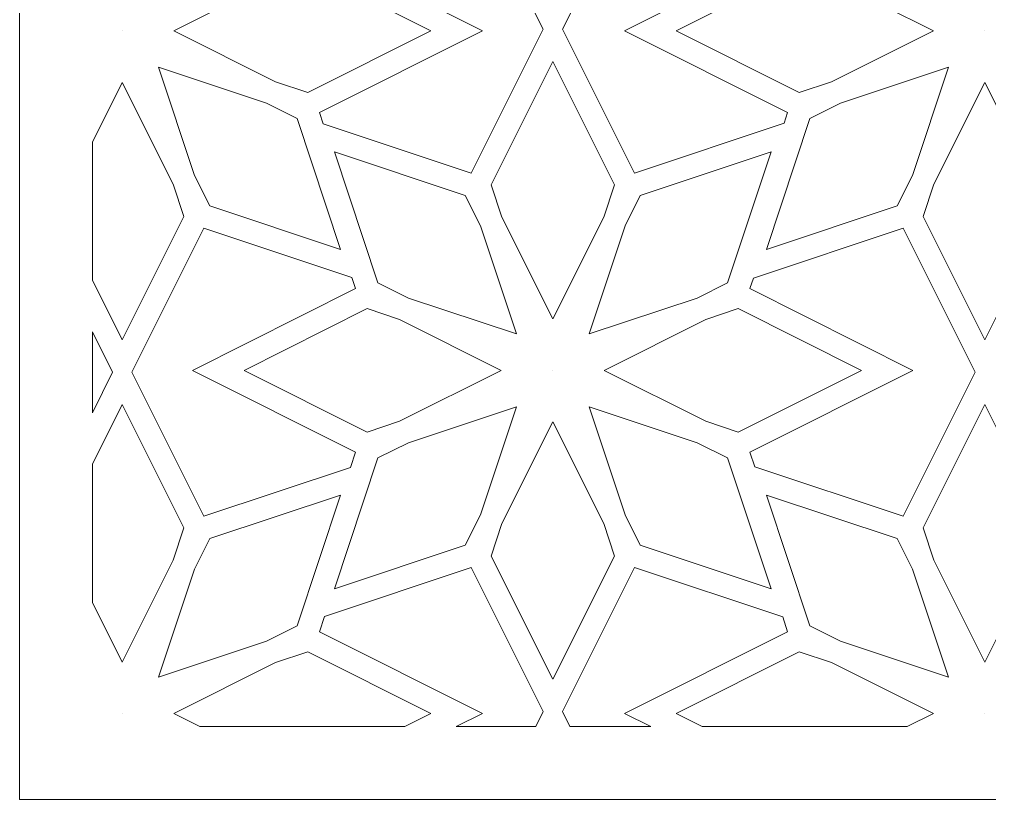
# Model space of a CAD drawing. Header units: centimetres. Extents: x -9.9 to 5.1, y -1.5 to 12.
# Drawn here: x -9.903 to -6.361, y -1.503 to 1.343 of the extents above; entities that cross this region are included whole.
import ezdxf

# ---------------------------------------------------------------- set-up
doc = ezdxf.new("R2010")
doc.units = ezdxf.units.CM
doc.header["$MEASUREMENT"] = 0
doc.layers.add('layer 1', color=7, linetype='Continuous')

msp = doc.modelspace()

# ---------------------------------------------------------------- linework, layer by layer
at = {"layer": 'layer 1', "color": 177, "lineweight": 9}
for points, knots in [([(-9.90262, -1.50302), (-9.90262, -1.50302), (-9.90262, -1.40247), (-9.90262, -1.40247), (-9.90262, -1.40247), (-9.90262, -1.40247), (-9.90262, -1.28287), (-9.90262, -1.28287), (-9.90262, -1.28287), (-9.90262, -1.28287), (-9.90262, -1.09513), (-9.90262, -1.09513), (-9.90262, -1.09513), (-9.90262, -1.09513), (-9.90262, -0.97553), (-9.90262, -0.97553), (-9.90262, -0.97553), (-9.90262, -0.97553), (-9.90262, -0.53225), (-9.90262, -0.53225), (-9.90262, -0.53225), (-9.90262, -0.53225), (-9.90262, -0.4436), (-9.90262, -0.4436), (-9.90262, -0.4436), (-9.90262, -0.4436), (-9.90262, 0.00048), (-9.90262, 0.00048), (-9.90262, 0.00048), (-9.90262, 0.00048), (-9.90262, 0.12554), (-9.90262, 0.12554), (-9.90262, 0.12554), (-9.90262, 0.12554), (-9.90262, 0.55598), (-9.90262, 0.55598), (-9.90262, 0.55598), (-9.90262, 0.55598), (-9.90262, 0.64463), (-9.90262, 0.64463), (-9.90262, 0.64463), (-9.90262, 0.64463), (-9.90262, 1.08791), (-9.90262, 1.08791), (-9.90262, 1.08791), (-9.90262, 1.08791), (-9.90262, 1.20751), (-9.90262, 1.20751), (-9.90262, 1.20751), (-9.90262, 1.20751), (-9.90262, 1.39525), (-9.90262, 1.39525), (-9.90262, 1.39525), (-9.90262, 1.39525), (-9.90262, 1.51485), (-9.90262, 1.51485), (-9.90262, 1.51485), (-9.90262, 1.51485), (-9.90262, 1.95812), (-9.90262, 1.95812), (-9.90262, 1.95812), (-9.90262, 1.95812), (-9.90262, 2.04678), (-9.90262, 2.04678), (-9.90262, 2.04678), (-9.90262, 2.04678), (-9.90262, 2.49085), (-9.90262, 2.49085), (-9.90262, 2.49085), (-9.90262, 2.49085), (-9.90262, 2.61591), (-9.90262, 2.61591), (-9.90262, 2.61591), (-9.90262, 2.61591), (-9.90262, 3.04637), (-9.90262, 3.04637), (-9.90262, 3.04637), (-9.90262, 3.04637), (-9.90262, 3.13502), (-9.90262, 3.13502), (-9.90262, 3.13502), (-9.90262, 3.13502), (-9.90262, 3.5783), (-9.90262, 3.5783), (-9.90262, 3.5783), (-9.90262, 3.5783), (-9.90262, 3.6979), (-9.90262, 3.6979), (-9.90262, 3.6979), (-9.90262, 3.6979), (-9.90262, 3.88564), (-9.90262, 3.88564), (-9.90262, 3.88564), (-9.90262, 3.88564), (-9.90262, 4.00523), (-9.90262, 4.00523), (-9.90262, 4.00523), (-9.90262, 4.00523), (-9.90262, 4.44851), (-9.90262, 4.44851), (-9.90262, 4.44851), (-9.90262, 4.44851), (-9.90262, 4.53717), (-9.90262, 4.53717), (-9.90262, 4.53717), (-9.90262, 4.53717), (-9.90262, 4.98124), (-9.90262, 4.98124), (-9.90262, 4.98124), (-9.90262, 4.98124), (-9.90262, 5.10631), (-9.90262, 5.10631), (-9.90262, 5.10631), (-9.90262, 5.10631), (-9.90262, 5.53674), (-9.90262, 5.53674), (-9.90262, 5.53674), (-9.90262, 5.53674), (-9.90262, 5.6254), (-9.90262, 5.6254), (-9.90262, 5.6254), (-9.90262, 5.6254), (-9.90262, 6.06868), (-9.90262, 6.06868), (-9.90262, 6.06868), (-9.90262, 6.06868), (-9.90262, 6.18827), (-9.90262, 6.18827), (-9.90262, 6.18827), (-9.90262, 6.18827), (-9.90262, 6.37601), (-9.90262, 6.37601), (-9.90262, 6.37601), (-9.90262, 6.37601), (-9.90262, 6.49561), (-9.90262, 6.49561), (-9.90262, 6.49561), (-9.90262, 6.49561), (-9.90262, 6.93889), (-9.90262, 6.93889), (-9.90262, 6.93889), (-9.90262, 6.93889), (-9.90262, 7.02755), (-9.90262, 7.02755), (-9.90262, 7.02755), (-9.90262, 7.02755), (-9.90262, 7.47161), (-9.90262, 7.47161), (-9.90262, 7.47161), (-9.90262, 7.47161), (-9.90262, 7.59668), (-9.90262, 7.59668), (-9.90262, 7.59668), (-9.90262, 7.59668), (-9.90262, 8.02713), (-9.90262, 8.02713), (-9.90262, 8.02713), (-9.90262, 8.02713), (-9.90262, 8.11579), (-9.90262, 8.11579), (-9.90262, 8.11579), (-9.90262, 8.11579), (-9.90262, 8.55907), (-9.90262, 8.55907), (-9.90262, 8.55907), (-9.90262, 8.55907), (-9.90262, 8.67866), (-9.90262, 8.67866), (-9.90262, 8.67866), (-9.90262, 8.67866), (-9.90262, 8.8664), (-9.90262, 8.8664), (-9.90262, 8.8664), (-9.90262, 8.8664), (-9.90262, 8.986), (-9.90262, 8.986), (-9.90262, 8.986), (-9.90262, 8.986), (-9.90262, 9.42928), (-9.90262, 9.42928), (-9.90262, 9.42928), (-9.90262, 9.42928), (-9.90262, 9.51794), (-9.90262, 9.51794), (-9.90262, 9.51794), (-9.90262, 9.51794), (-9.90262, 9.96201), (-9.90262, 9.96201), (-9.90262, 9.96201), (-9.90262, 9.96201), (-9.90262, 10.08707), (-9.90262, 10.08707), (-9.90262, 10.08707), (-9.90262, 10.08707), (-9.90262, 10.51751), (-9.90262, 10.51751), (-9.90262, 10.51751), (-9.90262, 10.51751), (-9.90262, 10.60617), (-9.90262, 10.60617), (-9.90262, 10.60617), (-9.90262, 10.60617), (-9.90262, 11.04944), (-9.90262, 11.04944), (-9.90262, 11.04944), (-9.90262, 11.04944), (-9.90262, 11.16904), (-9.90262, 11.16904), (-9.90262, 11.16904), (-9.90262, 11.16904), (-9.90262, 11.35678), (-9.90262, 11.35678), (-9.90262, 11.35678), (-9.90262, 11.35678), (-9.90262, 11.47638), (-9.90262, 11.47638), (-9.90262, 11.47638), (-9.90262, 11.47638), (-9.90262, 11.91966), (-9.90262, 11.91966), (-9.90262, 11.91966), (-9.90262, 11.91966), (-9.90262, 11.9877), (-9.90262, 11.9877), (-9.90262, 11.9877), (-9.90262, 11.9877), (-2.84661, 11.9877), (-2.84661, 11.9877), (-2.84661, 11.9877), (-2.84661, 11.9877), (-2.84661, 11.96951), (-2.84661, 11.96951), (-2.84661, 11.96951), (-2.84661, 11.96951), (-2.84661, 11.88086), (-2.84661, 11.88086), (-2.84661, 11.88086), (-2.84661, 11.88086), (-2.84661, 11.43758), (-2.84661, 11.43758), (-2.84661, 11.43758), (-2.84661, 11.43758), (-2.84661, 11.31906), (-2.84661, 11.31906), (-2.84661, 11.31906), (-2.84661, 11.31906), (-2.84661, 11.1249), (-2.84661, 11.1249), (-2.84661, 11.1249), (-2.84661, 11.1249), (-2.84661, 11.00638), (-2.84661, 11.00638), (-2.84661, 11.00638), (-2.84661, 11.00638), (-2.84661, 10.56311), (-2.84661, 10.56311), (-2.84661, 10.56311), (-2.84661, 10.56311), (-2.84661, 10.47445), (-2.84661, 10.47445), (-2.84661, 10.47445), (-2.84661, 10.47445), (-2.84661, 10.04616), (-2.84661, 10.04616), (-2.84661, 10.04616), (-2.84661, 10.04616), (-2.84661, 9.92103), (-2.84661, 9.92103), (-2.84661, 9.92103), (-2.84661, 9.92103), (-2.84661, 9.47912), (-2.84661, 9.47912), (-2.84661, 9.47912), (-2.84661, 9.47912), (-2.84661, 9.39046), (-2.84661, 9.39046), (-2.84661, 9.39046), (-2.84661, 9.39046), (-2.84661, 8.94719), (-2.84661, 8.94719), (-2.84661, 8.94719), (-2.84661, 8.94719), (-2.84661, 8.82867), (-2.84661, 8.82867), (-2.84661, 8.82867), (-2.84661, 8.82867), (-2.84661, 8.63451), (-2.84661, 8.63451), (-2.84661, 8.63451), (-2.84661, 8.63451), (-2.84661, 8.51599), (-2.84661, 8.51599), (-2.84661, 8.51599), (-2.84661, 8.51599), (-2.84661, 8.07271), (-2.84661, 8.07271), (-2.84661, 8.07271), (-2.84661, 8.07271), (-2.84661, 7.98406), (-2.84661, 7.98406), (-2.84661, 7.98406), (-2.84661, 7.98406), (-2.84661, 7.55579), (-2.84661, 7.55579), (-2.84661, 7.55579), (-2.84661, 7.55579), (-2.84661, 7.43065), (-2.84661, 7.43065), (-2.84661, 7.43065), (-2.84661, 7.43065), (-2.84661, 6.98874), (-2.84661, 6.98874), (-2.84661, 6.98874), (-2.84661, 6.98874), (-2.84661, 6.90009), (-2.84661, 6.90009), (-2.84661, 6.90009), (-2.84661, 6.90009), (-2.84661, 6.45681), (-2.84661, 6.45681), (-2.84661, 6.45681), (-2.84661, 6.45681), (-2.84661, 6.33829), (-2.84661, 6.33829), (-2.84661, 6.33829), (-2.84661, 6.33829), (-2.84661, 6.14413), (-2.84661, 6.14413), (-2.84661, 6.14413), (-2.84661, 6.14413), (-2.84661, 6.02561), (-2.84661, 6.02561), (-2.84661, 6.02561), (-2.84661, 6.02561), (-2.84661, 5.58234), (-2.84661, 5.58234), (-2.84661, 5.58234), (-2.84661, 5.58234), (-2.84661, 5.49368), (-2.84661, 5.49368), (-2.84661, 5.49368), (-2.84661, 5.49368), (-2.84661, 5.0654), (-2.84661, 5.0654), (-2.84661, 5.0654), (-2.84661, 5.0654), (-2.84661, 4.94026), (-2.84661, 4.94026), (-2.84661, 4.94026), (-2.84661, 4.94026), (-2.84661, 4.49835), (-2.84661, 4.49835), (-2.84661, 4.49835), (-2.84661, 4.49835), (-2.84661, 4.4097), (-2.84661, 4.4097), (-2.84661, 4.4097), (-2.84661, 4.4097), (-2.84661, 3.96642), (-2.84661, 3.96642), (-2.84661, 3.96642), (-2.84661, 3.96642), (-2.84661, 3.8479), (-2.84661, 3.8479), (-2.84661, 3.8479), (-2.84661, 3.8479), (-2.84661, 3.65375), (-2.84661, 3.65375), (-2.84661, 3.65375), (-2.84661, 3.65375), (-2.84661, 3.53523), (-2.84661, 3.53523), (-2.84661, 3.53523), (-2.84661, 3.53523), (-2.84661, 3.09195), (-2.84661, 3.09195), (-2.84661, 3.09195), (-2.84661, 3.09195), (-2.84661, 3.00329), (-2.84661, 3.00329), (-2.84661, 3.00329), (-2.84661, 3.00329), (-2.84661, 2.57502), (-2.84661, 2.57502), (-2.84661, 2.57502), (-2.84661, 2.57502), (-2.84661, 2.44988), (-2.84661, 2.44988), (-2.84661, 2.44988), (-2.84661, 2.44988), (-2.84661, 2.00798), (-2.84661, 2.00798), (-2.84661, 2.00798), (-2.84661, 2.00798), (-2.84661, 1.91932), (-2.84661, 1.91932), (-2.84661, 1.91932), (-2.84661, 1.91932), (-2.84661, 1.47604), (-2.84661, 1.47604), (-2.84661, 1.47604), (-2.84661, 1.47604), (-2.84661, 1.35752), (-2.84661, 1.35752), (-2.84661, 1.35752), (-2.84661, 1.35752), (-2.84661, 1.16337), (-2.84661, 1.16337), (-2.84661, 1.16337), (-2.84661, 1.16337), (-2.84661, 1.04485), (-2.84661, 1.04485), (-2.84661, 1.04485), (-2.84661, 1.04485), (-2.84661, 0.60157), (-2.84661, 0.60157), (-2.84661, 0.60157), (-2.84661, 0.60157), (-2.84661, 0.51291), (-2.84661, 0.51291), (-2.84661, 0.51291), (-2.84661, 0.51291), (-2.84661, 0.08463), (-2.84661, 0.08463), (-2.84661, 0.08463), (-2.84661, 0.08463), (-2.84661, -0.04051), (-2.84661, -0.04051), (-2.84661, -0.04051), (-2.84661, -0.04051), (-2.84661, -0.48241), (-2.84661, -0.48241), (-2.84661, -0.48241), (-2.84661, -0.48241), (-2.84661, -0.57107), (-2.84661, -0.57107), (-2.84661, -0.57107), (-2.84661, -0.57107), (-2.84661, -1.01435), (-2.84661, -1.01435), (-2.84661, -1.01435), (-2.84661, -1.01435), (-2.84661, -1.13286), (-2.84661, -1.13286), (-2.84661, -1.13286), (-2.84661, -1.13286), (-2.84661, -1.32702), (-2.84661, -1.32702), (-2.84661, -1.32702), (-2.84661, -1.32702), (-2.84661, -1.44554), (-2.84661, -1.44554), (-2.84661, -1.44554), (-2.84661, -1.44554), (-2.84661, -1.50302), (-2.84661, -1.50302), (-2.84661, -1.50302), (-2.84661, -1.50302), (-9.90262, -1.50302), (-9.90262, -1.50302)], [0, 0, 0, 0, 0.0086207, 0.0086207, 0.0086207, 0.0086207, 0.0172414, 0.0172414, 0.0172414, 0.0172414, 0.0258621, 0.0258621, 0.0258621, 0.0258621, 0.0344828, 0.0344828, 0.0344828, 0.0344828, 0.0431034, 0.0431034, 0.0431034, 0.0431034, 0.0517241, 0.0517241, 0.0517241, 0.0517241, 0.0603448, 0.0603448, 0.0603448, 0.0603448, 0.0689655, 0.0689655, 0.0689655, 0.0689655, 0.0775862, 0.0775862, 0.0775862, 0.0775862, 0.0862069, 0.0862069, 0.0862069, 0.0862069, 0.0948276, 0.0948276, 0.0948276, 0.0948276, 0.1034483, 0.1034483, 0.1034483, 0.1034483, 0.112069, 0.112069, 0.112069, 0.112069, 0.1206897, 0.1206897, 0.1206897, 0.1206897, 0.1293103, 0.1293103, 0.1293103, 0.1293103, 0.137931, 0.137931, 0.137931, 0.137931, 0.1465517, 0.1465517, 0.1465517, 0.1465517, 0.1551724, 0.1551724, 0.1551724, 0.1551724, 0.1637931, 0.1637931, 0.1637931, 0.1637931, 0.1724138, 0.1724138, 0.1724138, 0.1724138, 0.1810345, 0.1810345, 0.1810345, 0.1810345, 0.1896552, 0.1896552, 0.1896552, 0.1896552, 0.1982759, 0.1982759, 0.1982759, 0.1982759, 0.2068966, 0.2068966, 0.2068966, 0.2068966, 0.2155172, 0.2155172, 0.2155172, 0.2155172, 0.2241379, 0.2241379, 0.2241379, 0.2241379, 0.2327586, 0.2327586, 0.2327586, 0.2327586, 0.2413793, 0.2413793, 0.2413793, 0.2413793, 0.25, 0.25, 0.25, 0.25, 0.2586207, 0.2586207, 0.2586207, 0.2586207, 0.2672414, 0.2672414, 0.2672414, 0.2672414, 0.2758621, 0.2758621, 0.2758621, 0.2758621, 0.2844828, 0.2844828, 0.2844828, 0.2844828, 0.2931034, 0.2931034, 0.2931034, 0.2931034, 0.3017241, 0.3017241, 0.3017241, 0.3017241, 0.3103448, 0.3103448, 0.3103448, 0.3103448, 0.3189655, 0.3189655, 0.3189655, 0.3189655, 0.3275862, 0.3275862, 0.3275862, 0.3275862, 0.3362069, 0.3362069, 0.3362069, 0.3362069, 0.3448276, 0.3448276, 0.3448276, 0.3448276, 0.3534483, 0.3534483, 0.3534483, 0.3534483, 0.362069, 0.362069, 0.362069, 0.362069, 0.3706897, 0.3706897, 0.3706897, 0.3706897, 0.3793103, 0.3793103, 0.3793103, 0.3793103, 0.387931, 0.387931, 0.387931, 0.387931, 0.3965517, 0.3965517, 0.3965517, 0.3965517, 0.4051724, 0.4051724, 0.4051724, 0.4051724, 0.4137931, 0.4137931, 0.4137931, 0.4137931, 0.4224138, 0.4224138, 0.4224138, 0.4224138, 0.4310345, 0.4310345, 0.4310345, 0.4310345, 0.4396552, 0.4396552, 0.4396552, 0.4396552, 0.4482759, 0.4482759, 0.4482759, 0.4482759, 0.4568966, 0.4568966, 0.4568966, 0.4568966, 0.4655172, 0.4655172, 0.4655172, 0.4655172, 0.4741379, 0.4741379, 0.4741379, 0.4741379, 0.4827586, 0.4827586, 0.4827586, 0.4827586, 0.4913793, 0.4913793, 0.4913793, 0.4913793, 0.5, 0.5, 0.5, 0.5, 0.5086207, 0.5086207, 0.5086207, 0.5086207, 0.5172414, 0.5172414, 0.5172414, 0.5172414, 0.5258621, 0.5258621, 0.5258621, 0.5258621, 0.5344828, 0.5344828, 0.5344828, 0.5344828, 0.5431034, 0.5431034, 0.5431034, 0.5431034, 0.5517241, 0.5517241, 0.5517241, 0.5517241, 0.5603448, 0.5603448, 0.5603448, 0.5603448, 0.5689655, 0.5689655, 0.5689655, 0.5689655, 0.5775862, 0.5775862, 0.5775862, 0.5775862, 0.5862069, 0.5862069, 0.5862069, 0.5862069, 0.5948276, 0.5948276, 0.5948276, 0.5948276, 0.6034483, 0.6034483, 0.6034483, 0.6034483, 0.612069, 0.612069, 0.612069, 0.612069, 0.6206897, 0.6206897, 0.6206897, 0.6206897, 0.6293103, 0.6293103, 0.6293103, 0.6293103, 0.637931, 0.637931, 0.637931, 0.637931, 0.6465517, 0.6465517, 0.6465517, 0.6465517, 0.6551724, 0.6551724, 0.6551724, 0.6551724, 0.6637931, 0.6637931, 0.6637931, 0.6637931, 0.6724138, 0.6724138, 0.6724138, 0.6724138, 0.6810345, 0.6810345, 0.6810345, 0.6810345, 0.6896552, 0.6896552, 0.6896552, 0.6896552, 0.6982759, 0.6982759, 0.6982759, 0.6982759, 0.7068966, 0.7068966, 0.7068966, 0.7068966, 0.7155172, 0.7155172, 0.7155172, 0.7155172, 0.7241379, 0.7241379, 0.7241379, 0.7241379, 0.7327586, 0.7327586, 0.7327586, 0.7327586, 0.7413793, 0.7413793, 0.7413793, 0.7413793, 0.75, 0.75, 0.75, 0.75, 0.7586207, 0.7586207, 0.7586207, 0.7586207, 0.7672414, 0.7672414, 0.7672414, 0.7672414, 0.7758621, 0.7758621, 0.7758621, 0.7758621, 0.7844828, 0.7844828, 0.7844828, 0.7844828, 0.7931034, 0.7931034, 0.7931034, 0.7931034, 0.8017241, 0.8017241, 0.8017241, 0.8017241, 0.8103448, 0.8103448, 0.8103448, 0.8103448, 0.8189655, 0.8189655, 0.8189655, 0.8189655, 0.8275862, 0.8275862, 0.8275862, 0.8275862, 0.8362069, 0.8362069, 0.8362069, 0.8362069, 0.8448276, 0.8448276, 0.8448276, 0.8448276, 0.8534483, 0.8534483, 0.8534483, 0.8534483, 0.862069, 0.862069, 0.862069, 0.862069, 0.8706897, 0.8706897, 0.8706897, 0.8706897, 0.8793103, 0.8793103, 0.8793103, 0.8793103, 0.887931, 0.887931, 0.887931, 0.887931, 0.8965517, 0.8965517, 0.8965517, 0.8965517, 0.9051724, 0.9051724, 0.9051724, 0.9051724, 0.9137931, 0.9137931, 0.9137931, 0.9137931, 0.9224138, 0.9224138, 0.9224138, 0.9224138, 0.9310345, 0.9310345, 0.9310345, 0.9310345, 0.9396552, 0.9396552, 0.9396552, 0.9396552, 0.9482759, 0.9482759, 0.9482759, 0.9482759, 0.9568966, 0.9568966, 0.9568966, 0.9568966, 0.9655172, 0.9655172, 0.9655172, 0.9655172, 0.9741379, 0.9741379, 0.9741379, 0.9741379, 0.9827586, 0.9827586, 0.9827586, 0.9827586, 1, 1, 1, 1]), ([(-8.79401, 0.96243), (-8.79401, 0.96243), (-8.80759, 1.00326), (-8.80759, 1.00326), (-8.80759, 1.00326), (-8.80759, 1.00326), (-8.21235, 1.30138), (-8.21235, 1.30138), (-8.21235, 1.30138), (-8.21235, 1.30138), (-8.80759, 1.59951), (-8.80759, 1.59951), (-8.80759, 1.59951), (-8.80759, 1.59951), (-8.78892, 1.65565), (-8.78892, 1.65565), (-8.78892, 1.65565), (-8.78892, 1.65565), (-8.25372, 1.83365), (-8.25372, 1.83365), (-8.25372, 1.83365), (-8.25372, 1.83365), (-7.99055, 1.3082), (-7.99055, 1.3082), (-7.99055, 1.3082), (-7.99055, 1.3082), (-8.25372, 0.78275), (-8.25372, 0.78275), (-8.25372, 0.78275), (-8.25372, 0.78275), (-8.79401, 0.96243), (-8.79401, 0.96243)], [0, 0, 0, 0, 0.1111111, 0.1111111, 0.1111111, 0.1111111, 0.2222222, 0.2222222, 0.2222222, 0.2222222, 0.3333333, 0.3333333, 0.3333333, 0.3333333, 0.4444444, 0.4444444, 0.4444444, 0.4444444, 0.5555556, 0.5555556, 0.5555556, 0.5555556, 0.6666667, 0.6666667, 0.6666667, 0.6666667, 0.7777778, 0.7777778, 0.7777778, 0.7777778, 1, 1, 1, 1]), ([(-7.11615, 1.65361), (-7.11615, 1.65361), (-7.65746, 1.83364), (-7.65746, 1.83364), (-7.65746, 1.83364), (-7.65746, 1.83364), (-7.92063, 1.3082), (-7.92063, 1.3082), (-7.92063, 1.3082), (-7.92063, 1.3082), (-7.65746, 0.78275), (-7.65746, 0.78275), (-7.65746, 0.78275), (-7.65746, 0.78275), (-7.11104, 0.96448), (-7.11104, 0.96448), (-7.11104, 0.96448), (-7.11104, 0.96448), (-7.09814, 1.00325), (-7.09814, 1.00325), (-7.09814, 1.00325), (-7.09814, 1.00325), (-7.69339, 1.30138), (-7.69339, 1.30138), (-7.69339, 1.30138), (-7.69339, 1.30138), (-7.09815, 1.5995), (-7.09815, 1.5995), (-7.09815, 1.5995), (-7.09815, 1.5995), (-7.11615, 1.65361), (-7.11615, 1.65361)], [0, 0, 0, 0, 0.1111111, 0.1111111, 0.1111111, 0.1111111, 0.2222222, 0.2222222, 0.2222222, 0.2222222, 0.3333333, 0.3333333, 0.3333333, 0.3333333, 0.4444444, 0.4444444, 0.4444444, 0.4444444, 0.5555556, 0.5555556, 0.5555556, 0.5555556, 0.6666667, 0.6666667, 0.6666667, 0.6666667, 0.7777778, 0.7777778, 0.7777778, 0.7777778, 1, 1, 1, 1]), ([(-8.84999, 1.07611), (-8.84999, 1.07611), (-8.96817, 1.11542), (-8.96817, 1.11542), (-8.96817, 1.11542), (-8.96817, 1.11542), (-9.33948, 1.30138), (-9.33948, 1.30138), (-9.33948, 1.30138), (-9.33948, 1.30138), (-8.96818, 1.48735), (-8.96818, 1.48735), (-8.96818, 1.48735), (-8.96818, 1.48735), (-8.84999, 1.52666), (-8.84999, 1.52666), (-8.84999, 1.52666), (-8.84999, 1.52666), (-8.4002, 1.30138), (-8.4002, 1.30138), (-8.4002, 1.30138), (-8.4002, 1.30138), (-8.84999, 1.07611), (-8.84999, 1.07611)], [0, 0, 0, 0, 0.1428571, 0.1428571, 0.1428571, 0.1428571, 0.2857143, 0.2857143, 0.2857143, 0.2857143, 0.4285714, 0.4285714, 0.4285714, 0.4285714, 0.5714286, 0.5714286, 0.5714286, 0.5714286, 0.7142857, 0.7142857, 0.7142857, 0.7142857, 1, 1, 1, 1]), ([(-6.93756, 1.11541), (-6.93756, 1.11541), (-7.05575, 1.07611), (-7.05575, 1.07611), (-7.05575, 1.07611), (-7.05575, 1.07611), (-7.50554, 1.30138), (-7.50554, 1.30138), (-7.50554, 1.30138), (-7.50554, 1.30138), (-7.05575, 1.52665), (-7.05575, 1.52665), (-7.05575, 1.52665), (-7.05575, 1.52665), (-6.93757, 1.48735), (-6.93757, 1.48735), (-6.93757, 1.48735), (-6.93757, 1.48735), (-6.56626, 1.30138), (-6.56626, 1.30138), (-6.56626, 1.30138), (-6.56626, 1.30138), (-6.93756, 1.11541), (-6.93756, 1.11541)], [0, 0, 0, 0, 0.1428571, 0.1428571, 0.1428571, 0.1428571, 0.2857143, 0.2857143, 0.2857143, 0.2857143, 0.4285714, 0.4285714, 0.4285714, 0.4285714, 0.5714286, 0.5714286, 0.5714286, 0.5714286, 0.7142857, 0.7142857, 0.7142857, 0.7142857, 1, 1, 1, 1]), ([(-9.52735, 1.30137), (-9.52735, 1.30137), (-9.52734, 1.30138), (-9.52734, 1.30138), (-9.52734, 1.30138), (-9.52734, 1.30138), (-9.52734, 1.30138), (-9.52734, 1.30138), (-9.52734, 1.30138), (-9.52734, 1.30138), (-9.52734, 1.30138), (-9.52734, 1.30138), (-9.52734, 1.30138), (-9.52734, 1.30138), (-9.52734, 1.30139), (-9.52734, 1.30139), (-9.52734, 1.30139), (-9.52734, 1.30139), (-9.52734, 1.30138), (-9.52734, 1.30138), (-9.52734, 1.30138), (-9.52734, 1.30138), (-9.52733, 1.3014), (-9.52733, 1.3014), (-9.52733, 1.3014), (-9.52733, 1.3014), (-9.52733, 1.30138), (-9.52733, 1.30138), (-9.52733, 1.30138), (-9.52733, 1.30138), (-9.52733, 1.30139), (-9.52733, 1.30139), (-9.52733, 1.30139), (-9.52733, 1.30139), (-9.52733, 1.30138), (-9.52733, 1.30138), (-9.52733, 1.30138), (-9.52733, 1.30138), (-9.52732, 1.30138), (-9.52732, 1.30138), (-9.52732, 1.30138), (-9.52732, 1.30138), (-9.52733, 1.30138), (-9.52733, 1.30138), (-9.52733, 1.30138), (-9.52733, 1.30138), (-9.52733, 1.30137), (-9.52733, 1.30137), (-9.52733, 1.30137), (-9.52733, 1.30137), (-9.52733, 1.30138), (-9.52733, 1.30138), (-9.52733, 1.30138), (-9.52733, 1.30138), (-9.52734, 1.30137), (-9.52734, 1.30137), (-9.52734, 1.30137), (-9.52734, 1.30137), (-9.52733, 1.30138), (-9.52733, 1.30138), (-9.52733, 1.30138), (-9.52733, 1.30138), (-9.52735, 1.30137), (-9.52735, 1.30137)], [0, 0, 0, 0, 0.0588235, 0.0588235, 0.0588235, 0.0588235, 0.1176471, 0.1176471, 0.1176471, 0.1176471, 0.1764706, 0.1764706, 0.1764706, 0.1764706, 0.2352941, 0.2352941, 0.2352941, 0.2352941, 0.2941176, 0.2941176, 0.2941176, 0.2941176, 0.3529412, 0.3529412, 0.3529412, 0.3529412, 0.4117647, 0.4117647, 0.4117647, 0.4117647, 0.4705882, 0.4705882, 0.4705882, 0.4705882, 0.5294118, 0.5294118, 0.5294118, 0.5294118, 0.5882353, 0.5882353, 0.5882353, 0.5882353, 0.6470588, 0.6470588, 0.6470588, 0.6470588, 0.7058824, 0.7058824, 0.7058824, 0.7058824, 0.7647059, 0.7647059, 0.7647059, 0.7647059, 0.8235294, 0.8235294, 0.8235294, 0.8235294, 0.8823529, 0.8823529, 0.8823529, 0.8823529, 1, 1, 1, 1]), ([(-6.37842, 1.30137), (-6.37842, 1.30137), (-6.37841, 1.30138), (-6.37841, 1.30138), (-6.37841, 1.30138), (-6.37841, 1.30138), (-6.37842, 1.30138), (-6.37842, 1.30138), (-6.37842, 1.30138), (-6.37842, 1.30138), (-6.37841, 1.30138), (-6.37841, 1.30138), (-6.37841, 1.30138), (-6.37841, 1.30138), (-6.37841, 1.30139), (-6.37841, 1.30139), (-6.37841, 1.30139), (-6.37841, 1.30139), (-6.37841, 1.30138), (-6.37841, 1.30138), (-6.37841, 1.30138), (-6.37841, 1.30138), (-6.3784, 1.3014), (-6.3784, 1.3014), (-6.3784, 1.3014), (-6.3784, 1.3014), (-6.37841, 1.30138), (-6.37841, 1.30138), (-6.37841, 1.30138), (-6.37841, 1.30138), (-6.3784, 1.30139), (-6.3784, 1.30139), (-6.3784, 1.30139), (-6.3784, 1.30139), (-6.3784, 1.30138), (-6.3784, 1.30138), (-6.3784, 1.30138), (-6.3784, 1.30138), (-6.37839, 1.30138), (-6.37839, 1.30138), (-6.37839, 1.30138), (-6.37839, 1.30138), (-6.3784, 1.30138), (-6.3784, 1.30138), (-6.3784, 1.30138), (-6.3784, 1.30138), (-6.3784, 1.30137), (-6.3784, 1.30137), (-6.3784, 1.30137), (-6.3784, 1.30137), (-6.3784, 1.30138), (-6.3784, 1.30138), (-6.3784, 1.30138), (-6.3784, 1.30138), (-6.37841, 1.30137), (-6.37841, 1.30137), (-6.37841, 1.30137), (-6.37841, 1.30137), (-6.3784, 1.30138), (-6.3784, 1.30138), (-6.3784, 1.30138), (-6.3784, 1.30138), (-6.37842, 1.30137), (-6.37842, 1.30137)], [0, 0, 0, 0, 0.0588235, 0.0588235, 0.0588235, 0.0588235, 0.1176471, 0.1176471, 0.1176471, 0.1176471, 0.1764706, 0.1764706, 0.1764706, 0.1764706, 0.2352941, 0.2352941, 0.2352941, 0.2352941, 0.2941176, 0.2941176, 0.2941176, 0.2941176, 0.3529412, 0.3529412, 0.3529412, 0.3529412, 0.4117647, 0.4117647, 0.4117647, 0.4117647, 0.4705882, 0.4705882, 0.4705882, 0.4705882, 0.5294118, 0.5294118, 0.5294118, 0.5294118, 0.5882353, 0.5882353, 0.5882353, 0.5882353, 0.6470588, 0.6470588, 0.6470588, 0.6470588, 0.7058824, 0.7058824, 0.7058824, 0.7058824, 0.7647059, 0.7647059, 0.7647059, 0.7647059, 0.8235294, 0.8235294, 0.8235294, 0.8235294, 0.8823529, 0.8823529, 0.8823529, 0.8823529, 1, 1, 1, 1]), ([(-7.73032, 0.74035), (-7.73032, 0.74035), (-7.76962, 0.62217), (-7.76962, 0.62217), (-7.76962, 0.62217), (-7.76962, 0.62217), (-7.95559, 0.25086), (-7.95559, 0.25086), (-7.95559, 0.25086), (-7.95559, 0.25086), (-8.14156, 0.62216), (-8.14156, 0.62216), (-8.14156, 0.62216), (-8.14156, 0.62216), (-8.18086, 0.74035), (-8.18086, 0.74035), (-8.18086, 0.74035), (-8.18086, 0.74035), (-7.95559, 1.19014), (-7.95559, 1.19014), (-7.95559, 1.19014), (-7.95559, 1.19014), (-7.73032, 0.74035), (-7.73032, 0.74035)], [0, 0, 0, 0, 0.1428571, 0.1428571, 0.1428571, 0.1428571, 0.2857143, 0.2857143, 0.2857143, 0.2857143, 0.4285714, 0.4285714, 0.4285714, 0.4285714, 0.5714286, 0.5714286, 0.5714286, 0.5714286, 0.7142857, 0.7142857, 0.7142857, 0.7142857, 1, 1, 1, 1]), ([(-9.20767, 0.66314), (-9.20767, 0.66314), (-9.26344, 0.77449), (-9.26344, 0.77449), (-9.26344, 0.77449), (-9.26344, 0.77449), (-9.3945, 1.16855), (-9.3945, 1.16855), (-9.3945, 1.16855), (-9.3945, 1.16855), (-9.00045, 1.0375), (-9.00045, 1.0375), (-9.00045, 1.0375), (-9.00045, 1.0375), (-8.88908, 0.98172), (-8.88908, 0.98172), (-8.88908, 0.98172), (-8.88908, 0.98172), (-8.73033, 0.50438), (-8.73033, 0.50438), (-8.73033, 0.50438), (-8.73033, 0.50438), (-9.20767, 0.66314), (-9.20767, 0.66314)], [0, 0, 0, 0, 0.1428571, 0.1428571, 0.1428571, 0.1428571, 0.2857143, 0.2857143, 0.2857143, 0.2857143, 0.4285714, 0.4285714, 0.4285714, 0.4285714, 0.5714286, 0.5714286, 0.5714286, 0.5714286, 0.7142857, 0.7142857, 0.7142857, 0.7142857, 1, 1, 1, 1]), ([(-7.01665, 0.98172), (-7.01665, 0.98172), (-6.9053, 1.03749), (-6.9053, 1.03749), (-6.9053, 1.03749), (-6.9053, 1.03749), (-6.51124, 1.16854), (-6.51124, 1.16854), (-6.51124, 1.16854), (-6.51124, 1.16854), (-6.64229, 0.77449), (-6.64229, 0.77449), (-6.64229, 0.77449), (-6.64229, 0.77449), (-6.69807, 0.66313), (-6.69807, 0.66313), (-6.69807, 0.66313), (-6.69807, 0.66313), (-7.1754, 0.50438), (-7.1754, 0.50438), (-7.1754, 0.50438), (-7.1754, 0.50438), (-7.01665, 0.98172), (-7.01665, 0.98172)], [0, 0, 0, 0, 0.1428571, 0.1428571, 0.1428571, 0.1428571, 0.2857143, 0.2857143, 0.2857143, 0.2857143, 0.4285714, 0.4285714, 0.4285714, 0.4285714, 0.5714286, 0.5714286, 0.5714286, 0.5714286, 0.7142857, 0.7142857, 0.7142857, 0.7142857, 1, 1, 1, 1]), ([(-9.63635, 0.89585), (-9.63635, 0.89585), (-9.52733, 1.11353), (-9.52733, 1.11353), (-9.52733, 1.11353), (-9.52733, 1.11353), (-9.34137, 0.74223), (-9.34137, 0.74223), (-9.34137, 0.74223), (-9.34137, 0.74223), (-9.30206, 0.62404), (-9.30206, 0.62404), (-9.30206, 0.62404), (-9.30206, 0.62404), (-9.52733, 0.17425), (-9.52733, 0.17425), (-9.52733, 0.17425), (-9.52733, 0.17425), (-9.63635, 0.39192), (-9.63635, 0.39192), (-9.63635, 0.39192), (-9.63635, 0.39192), (-9.63635, 0.89585), (-9.63635, 0.89585)], [0, 0, 0, 0, 0.1428571, 0.1428571, 0.1428571, 0.1428571, 0.2857143, 0.2857143, 0.2857143, 0.2857143, 0.4285714, 0.4285714, 0.4285714, 0.4285714, 0.5714286, 0.5714286, 0.5714286, 0.5714286, 0.7142857, 0.7142857, 0.7142857, 0.7142857, 1, 1, 1, 1]), ([(-6.60368, 0.62404), (-6.60368, 0.62404), (-6.56437, 0.74222), (-6.56437, 0.74222), (-6.56437, 0.74222), (-6.56437, 0.74222), (-6.3784, 1.11353), (-6.3784, 1.11353), (-6.3784, 1.11353), (-6.3784, 1.11353), (-6.19244, 0.74223), (-6.19244, 0.74223), (-6.19244, 0.74223), (-6.19244, 0.74223), (-6.15313, 0.62404), (-6.15313, 0.62404), (-6.15313, 0.62404), (-6.15313, 0.62404), (-6.3784, 0.17425), (-6.3784, 0.17425), (-6.3784, 0.17425), (-6.3784, 0.17425), (-6.60368, 0.62404), (-6.60368, 0.62404)], [0, 0, 0, 0, 0.1428571, 0.1428571, 0.1428571, 0.1428571, 0.2857143, 0.2857143, 0.2857143, 0.2857143, 0.4285714, 0.4285714, 0.4285714, 0.4285714, 0.5714286, 0.5714286, 0.5714286, 0.5714286, 0.7142857, 0.7142857, 0.7142857, 0.7142857, 1, 1, 1, 1]), ([(-8.27525, 0.70125), (-8.27525, 0.70125), (-8.21948, 0.58989), (-8.21948, 0.58989), (-8.21948, 0.58989), (-8.21948, 0.58989), (-8.08842, 0.19584), (-8.08842, 0.19584), (-8.08842, 0.19584), (-8.08842, 0.19584), (-8.48247, 0.32689), (-8.48247, 0.32689), (-8.48247, 0.32689), (-8.48247, 0.32689), (-8.59384, 0.38267), (-8.59384, 0.38267), (-8.59384, 0.38267), (-8.59384, 0.38267), (-8.75259, 0.86), (-8.75259, 0.86), (-8.75259, 0.86), (-8.75259, 0.86), (-8.27525, 0.70125), (-8.27525, 0.70125)], [0, 0, 0, 0, 0.1428571, 0.1428571, 0.1428571, 0.1428571, 0.2857143, 0.2857143, 0.2857143, 0.2857143, 0.4285714, 0.4285714, 0.4285714, 0.4285714, 0.5714286, 0.5714286, 0.5714286, 0.5714286, 0.7142857, 0.7142857, 0.7142857, 0.7142857, 1, 1, 1, 1]), ([(-7.31734, 0.38267), (-7.31734, 0.38267), (-7.4287, 0.3269), (-7.4287, 0.3269), (-7.4287, 0.3269), (-7.4287, 0.3269), (-7.82275, 0.19584), (-7.82275, 0.19584), (-7.82275, 0.19584), (-7.82275, 0.19584), (-7.6917, 0.58989), (-7.6917, 0.58989), (-7.6917, 0.58989), (-7.6917, 0.58989), (-7.63592, 0.70126), (-7.63592, 0.70126), (-7.63592, 0.70126), (-7.63592, 0.70126), (-7.15859, 0.86001), (-7.15859, 0.86001), (-7.15859, 0.86001), (-7.15859, 0.86001), (-7.31734, 0.38267), (-7.31734, 0.38267)], [0, 0, 0, 0, 0.1428571, 0.1428571, 0.1428571, 0.1428571, 0.2857143, 0.2857143, 0.2857143, 0.2857143, 0.4285714, 0.4285714, 0.4285714, 0.4285714, 0.5714286, 0.5714286, 0.5714286, 0.5714286, 0.7142857, 0.7142857, 0.7142857, 0.7142857, 1, 1, 1, 1]), ([(-9.49238, 0.05619), (-9.49238, 0.05619), (-9.2292, 0.58164), (-9.2292, 0.58164), (-9.2292, 0.58164), (-9.2292, 0.58164), (-8.68891, 0.40195), (-8.68891, 0.40195), (-8.68891, 0.40195), (-8.68891, 0.40195), (-8.67533, 0.36113), (-8.67533, 0.36113), (-8.67533, 0.36113), (-8.67533, 0.36113), (-9.27057, 0.063), (-9.27057, 0.063), (-9.27057, 0.063), (-9.27057, 0.063), (-8.67533, -0.23513), (-8.67533, -0.23513), (-8.67533, -0.23513), (-8.67533, -0.23513), (-8.694, -0.29126), (-8.694, -0.29126), (-8.694, -0.29126), (-8.694, -0.29126), (-9.2292, -0.46926), (-9.2292, -0.46926), (-9.2292, -0.46926), (-9.2292, -0.46926), (-9.49238, 0.05619), (-9.49238, 0.05619)], [0, 0, 0, 0, 0.1111111, 0.1111111, 0.1111111, 0.1111111, 0.2222222, 0.2222222, 0.2222222, 0.2222222, 0.3333333, 0.3333333, 0.3333333, 0.3333333, 0.4444444, 0.4444444, 0.4444444, 0.4444444, 0.5555556, 0.5555556, 0.5555556, 0.5555556, 0.6666667, 0.6666667, 0.6666667, 0.6666667, 0.7777778, 0.7777778, 0.7777778, 0.7777778, 1, 1, 1, 1]), ([(-7.21785, -0.28923), (-7.21785, -0.28923), (-6.67653, -0.46926), (-6.67653, -0.46926), (-6.67653, -0.46926), (-6.67653, -0.46926), (-6.41336, 0.05619), (-6.41336, 0.05619), (-6.41336, 0.05619), (-6.41336, 0.05619), (-6.67653, 0.58164), (-6.67653, 0.58164), (-6.67653, 0.58164), (-6.67653, 0.58164), (-7.22295, 0.39991), (-7.22295, 0.39991), (-7.22295, 0.39991), (-7.22295, 0.39991), (-7.23585, 0.36114), (-7.23585, 0.36114), (-7.23585, 0.36114), (-7.23585, 0.36114), (-6.6406, 0.06301), (-6.6406, 0.06301), (-6.6406, 0.06301), (-6.6406, 0.06301), (-7.23584, -0.23512), (-7.23584, -0.23512), (-7.23584, -0.23512), (-7.23584, -0.23512), (-7.21785, -0.28923), (-7.21785, -0.28923)], [0, 0, 0, 0, 0.1111111, 0.1111111, 0.1111111, 0.1111111, 0.2222222, 0.2222222, 0.2222222, 0.2222222, 0.3333333, 0.3333333, 0.3333333, 0.3333333, 0.4444444, 0.4444444, 0.4444444, 0.4444444, 0.5555556, 0.5555556, 0.5555556, 0.5555556, 0.6666667, 0.6666667, 0.6666667, 0.6666667, 0.7777778, 0.7777778, 0.7777778, 0.7777778, 1, 1, 1, 1]), ([(-8.51474, -0.12296), (-8.51474, -0.12296), (-8.63293, -0.16227), (-8.63293, -0.16227), (-8.63293, -0.16227), (-8.63293, -0.16227), (-9.08272, 0.063), (-9.08272, 0.063), (-9.08272, 0.063), (-9.08272, 0.063), (-8.63293, 0.28827), (-8.63293, 0.28827), (-8.63293, 0.28827), (-8.63293, 0.28827), (-8.51475, 0.24897), (-8.51475, 0.24897), (-8.51475, 0.24897), (-8.51475, 0.24897), (-8.14344, 0.063), (-8.14344, 0.063), (-8.14344, 0.063), (-8.14344, 0.063), (-8.51474, -0.12296), (-8.51474, -0.12296)], [0, 0, 0, 0, 0.1428571, 0.1428571, 0.1428571, 0.1428571, 0.2857143, 0.2857143, 0.2857143, 0.2857143, 0.4285714, 0.4285714, 0.4285714, 0.4285714, 0.5714286, 0.5714286, 0.5714286, 0.5714286, 0.7142857, 0.7142857, 0.7142857, 0.7142857, 1, 1, 1, 1]), ([(-7.27824, -0.16227), (-7.27824, -0.16227), (-7.39642, -0.12296), (-7.39642, -0.12296), (-7.39642, -0.12296), (-7.39642, -0.12296), (-7.76773, 0.06301), (-7.76773, 0.06301), (-7.76773, 0.06301), (-7.76773, 0.06301), (-7.39643, 0.24897), (-7.39643, 0.24897), (-7.39643, 0.24897), (-7.39643, 0.24897), (-7.27824, 0.28828), (-7.27824, 0.28828), (-7.27824, 0.28828), (-7.27824, 0.28828), (-6.82845, 0.06301), (-6.82845, 0.06301), (-6.82845, 0.06301), (-6.82845, 0.06301), (-7.27824, -0.16227), (-7.27824, -0.16227)], [0, 0, 0, 0, 0.1428571, 0.1428571, 0.1428571, 0.1428571, 0.2857143, 0.2857143, 0.2857143, 0.2857143, 0.4285714, 0.4285714, 0.4285714, 0.4285714, 0.5714286, 0.5714286, 0.5714286, 0.5714286, 0.7142857, 0.7142857, 0.7142857, 0.7142857, 1, 1, 1, 1]), ([(-9.63635, -0.09169), (-9.63635, -0.09169), (-9.56229, 0.05619), (-9.56229, 0.05619), (-9.56229, 0.05619), (-9.56229, 0.05619), (-9.63635, 0.20407), (-9.63635, 0.20407), (-9.63635, 0.20407), (-9.63635, 0.20407), (-9.63635, -0.09169), (-9.63635, -0.09169)], [0, 0, 0, 0, 0.25, 0.25, 0.25, 0.25, 0.5, 0.5, 0.5, 0.5, 1, 1, 1, 1]), ([(-7.9556, 0.063), (-7.9556, 0.063), (-7.95559, 0.063), (-7.95559, 0.063), (-7.95559, 0.063), (-7.95559, 0.063), (-7.9556, 0.06301), (-7.9556, 0.06301), (-7.9556, 0.06301), (-7.9556, 0.06301), (-7.95559, 0.063), (-7.95559, 0.063), (-7.95559, 0.063), (-7.95559, 0.063), (-7.95559, 0.06301), (-7.95559, 0.06301), (-7.95559, 0.06301), (-7.95559, 0.06301), (-7.95559, 0.06301), (-7.95559, 0.06301), (-7.95559, 0.06301), (-7.95559, 0.06301), (-7.95559, 0.06302), (-7.95559, 0.06302), (-7.95559, 0.06302), (-7.95559, 0.06302), (-7.95559, 0.06301), (-7.95559, 0.06301), (-7.95559, 0.06301), (-7.95559, 0.06301), (-7.95558, 0.06301), (-7.95558, 0.06301), (-7.95558, 0.06301), (-7.95558, 0.06301), (-7.95559, 0.06301), (-7.95559, 0.06301), (-7.95559, 0.06301), (-7.95559, 0.06301), (-7.95557, 0.063), (-7.95557, 0.063), (-7.95557, 0.063), (-7.95557, 0.063), (-7.95559, 0.06301), (-7.95559, 0.06301), (-7.95559, 0.06301), (-7.95559, 0.06301), (-7.95558, 0.063), (-7.95558, 0.063), (-7.95558, 0.063), (-7.95558, 0.063), (-7.95559, 0.063), (-7.95559, 0.063), (-7.95559, 0.063), (-7.95559, 0.063), (-7.95559, 0.06299), (-7.95559, 0.06299), (-7.95559, 0.06299), (-7.95559, 0.06299), (-7.95559, 0.063), (-7.95559, 0.063), (-7.95559, 0.063), (-7.95559, 0.063), (-7.9556, 0.063), (-7.9556, 0.063)], [0, 0, 0, 0, 0.0588235, 0.0588235, 0.0588235, 0.0588235, 0.1176471, 0.1176471, 0.1176471, 0.1176471, 0.1764706, 0.1764706, 0.1764706, 0.1764706, 0.2352941, 0.2352941, 0.2352941, 0.2352941, 0.2941176, 0.2941176, 0.2941176, 0.2941176, 0.3529412, 0.3529412, 0.3529412, 0.3529412, 0.4117647, 0.4117647, 0.4117647, 0.4117647, 0.4705882, 0.4705882, 0.4705882, 0.4705882, 0.5294118, 0.5294118, 0.5294118, 0.5294118, 0.5882353, 0.5882353, 0.5882353, 0.5882353, 0.6470588, 0.6470588, 0.6470588, 0.6470588, 0.7058824, 0.7058824, 0.7058824, 0.7058824, 0.7647059, 0.7647059, 0.7647059, 0.7647059, 0.8235294, 0.8235294, 0.8235294, 0.8235294, 0.8823529, 0.8823529, 0.8823529, 0.8823529, 1, 1, 1, 1]), ([(-9.63635, -0.78347), (-9.63635, -0.78347), (-9.52733, -1.00115), (-9.52733, -1.00115), (-9.52733, -1.00115), (-9.52733, -1.00115), (-9.34137, -0.62984), (-9.34137, -0.62984), (-9.34137, -0.62984), (-9.34137, -0.62984), (-9.30206, -0.51165), (-9.30206, -0.51165), (-9.30206, -0.51165), (-9.30206, -0.51165), (-9.52733, -0.06187), (-9.52733, -0.06187), (-9.52733, -0.06187), (-9.52733, -0.06187), (-9.63635, -0.27955), (-9.63635, -0.27955), (-9.63635, -0.27955), (-9.63635, -0.27955), (-9.63635, -0.78347), (-9.63635, -0.78347)], [0, 0, 0, 0, 0.1428571, 0.1428571, 0.1428571, 0.1428571, 0.2857143, 0.2857143, 0.2857143, 0.2857143, 0.4285714, 0.4285714, 0.4285714, 0.4285714, 0.5714286, 0.5714286, 0.5714286, 0.5714286, 0.7142857, 0.7142857, 0.7142857, 0.7142857, 1, 1, 1, 1]), ([(-8.59383, -0.25666), (-8.59383, -0.25666), (-8.48248, -0.20089), (-8.48248, -0.20089), (-8.48248, -0.20089), (-8.48248, -0.20089), (-8.08842, -0.06983), (-8.08842, -0.06983), (-8.08842, -0.06983), (-8.08842, -0.06983), (-8.21947, -0.46388), (-8.21947, -0.46388), (-8.21947, -0.46388), (-8.21947, -0.46388), (-8.27525, -0.57525), (-8.27525, -0.57525), (-8.27525, -0.57525), (-8.27525, -0.57525), (-8.75259, -0.734), (-8.75259, -0.734), (-8.75259, -0.734), (-8.75259, -0.734), (-8.59383, -0.25666), (-8.59383, -0.25666)], [0, 0, 0, 0, 0.1428571, 0.1428571, 0.1428571, 0.1428571, 0.2857143, 0.2857143, 0.2857143, 0.2857143, 0.4285714, 0.4285714, 0.4285714, 0.4285714, 0.5714286, 0.5714286, 0.5714286, 0.5714286, 0.7142857, 0.7142857, 0.7142857, 0.7142857, 1, 1, 1, 1]), ([(-7.63592, -0.57524), (-7.63592, -0.57524), (-7.6917, -0.46388), (-7.6917, -0.46388), (-7.6917, -0.46388), (-7.6917, -0.46388), (-7.82275, -0.06983), (-7.82275, -0.06983), (-7.82275, -0.06983), (-7.82275, -0.06983), (-7.4287, -0.20088), (-7.4287, -0.20088), (-7.4287, -0.20088), (-7.4287, -0.20088), (-7.31734, -0.25666), (-7.31734, -0.25666), (-7.31734, -0.25666), (-7.31734, -0.25666), (-7.15858, -0.73399), (-7.15858, -0.73399), (-7.15858, -0.73399), (-7.15858, -0.73399), (-7.63592, -0.57524), (-7.63592, -0.57524)], [0, 0, 0, 0, 0.1428571, 0.1428571, 0.1428571, 0.1428571, 0.2857143, 0.2857143, 0.2857143, 0.2857143, 0.4285714, 0.4285714, 0.4285714, 0.4285714, 0.5714286, 0.5714286, 0.5714286, 0.5714286, 0.7142857, 0.7142857, 0.7142857, 0.7142857, 1, 1, 1, 1]), ([(-6.60368, -0.51166), (-6.60368, -0.51166), (-6.56437, -0.62984), (-6.56437, -0.62984), (-6.56437, -0.62984), (-6.56437, -0.62984), (-6.3784, -1.00115), (-6.3784, -1.00115), (-6.3784, -1.00115), (-6.3784, -1.00115), (-6.19244, -0.62984), (-6.19244, -0.62984), (-6.19244, -0.62984), (-6.19244, -0.62984), (-6.15313, -0.51165), (-6.15313, -0.51165), (-6.15313, -0.51165), (-6.15313, -0.51165), (-6.3784, -0.06187), (-6.3784, -0.06187), (-6.3784, -0.06187), (-6.3784, -0.06187), (-6.60368, -0.51166), (-6.60368, -0.51166)], [0, 0, 0, 0, 0.1428571, 0.1428571, 0.1428571, 0.1428571, 0.2857143, 0.2857143, 0.2857143, 0.2857143, 0.4285714, 0.4285714, 0.4285714, 0.4285714, 0.5714286, 0.5714286, 0.5714286, 0.5714286, 0.7142857, 0.7142857, 0.7142857, 0.7142857, 1, 1, 1, 1]), ([(-8.18086, -0.61434), (-8.18086, -0.61434), (-8.14155, -0.49616), (-8.14155, -0.49616), (-8.14155, -0.49616), (-8.14155, -0.49616), (-7.95559, -0.12485), (-7.95559, -0.12485), (-7.95559, -0.12485), (-7.95559, -0.12485), (-7.76962, -0.49615), (-7.76962, -0.49615), (-7.76962, -0.49615), (-7.76962, -0.49615), (-7.73031, -0.61434), (-7.73031, -0.61434), (-7.73031, -0.61434), (-7.73031, -0.61434), (-7.95559, -1.06413), (-7.95559, -1.06413), (-7.95559, -1.06413), (-7.95559, -1.06413), (-8.18086, -0.61434), (-8.18086, -0.61434)], [0, 0, 0, 0, 0.1428571, 0.1428571, 0.1428571, 0.1428571, 0.2857143, 0.2857143, 0.2857143, 0.2857143, 0.4285714, 0.4285714, 0.4285714, 0.4285714, 0.5714286, 0.5714286, 0.5714286, 0.5714286, 0.7142857, 0.7142857, 0.7142857, 0.7142857, 1, 1, 1, 1]), ([(-9.20767, -0.55076), (-9.20767, -0.55076), (-9.26344, -0.66212), (-9.26344, -0.66212), (-9.26344, -0.66212), (-9.26344, -0.66212), (-9.3945, -1.05617), (-9.3945, -1.05617), (-9.3945, -1.05617), (-9.3945, -1.05617), (-9.00045, -0.92512), (-9.00045, -0.92512), (-9.00045, -0.92512), (-9.00045, -0.92512), (-8.88908, -0.86934), (-8.88908, -0.86934), (-8.88908, -0.86934), (-8.88908, -0.86934), (-8.73033, -0.392), (-8.73033, -0.392), (-8.73033, -0.392), (-8.73033, -0.392), (-9.20767, -0.55076), (-9.20767, -0.55076)], [0, 0, 0, 0, 0.1428571, 0.1428571, 0.1428571, 0.1428571, 0.2857143, 0.2857143, 0.2857143, 0.2857143, 0.4285714, 0.4285714, 0.4285714, 0.4285714, 0.5714286, 0.5714286, 0.5714286, 0.5714286, 0.7142857, 0.7142857, 0.7142857, 0.7142857, 1, 1, 1, 1]), ([(-7.01665, -0.86934), (-7.01665, -0.86934), (-6.9053, -0.92511), (-6.9053, -0.92511), (-6.9053, -0.92511), (-6.9053, -0.92511), (-6.51124, -1.05617), (-6.51124, -1.05617), (-6.51124, -1.05617), (-6.51124, -1.05617), (-6.64229, -0.66212), (-6.64229, -0.66212), (-6.64229, -0.66212), (-6.64229, -0.66212), (-6.69807, -0.55075), (-6.69807, -0.55075), (-6.69807, -0.55075), (-6.69807, -0.55075), (-7.1754, -0.392), (-7.1754, -0.392), (-7.1754, -0.392), (-7.1754, -0.392), (-7.01665, -0.86934), (-7.01665, -0.86934)], [0, 0, 0, 0, 0.1428571, 0.1428571, 0.1428571, 0.1428571, 0.2857143, 0.2857143, 0.2857143, 0.2857143, 0.4285714, 0.4285714, 0.4285714, 0.4285714, 0.5714286, 0.5714286, 0.5714286, 0.5714286, 0.7142857, 0.7142857, 0.7142857, 0.7142857, 1, 1, 1, 1]), ([(-8.01787, -1.23676), (-8.01787, -1.23676), (-7.99054, -1.18219), (-7.99054, -1.18219), (-7.99054, -1.18219), (-7.99054, -1.18219), (-8.25371, -0.65674), (-8.25371, -0.65674), (-8.25371, -0.65674), (-8.25371, -0.65674), (-8.78892, -0.83473), (-8.78892, -0.83473), (-8.78892, -0.83473), (-8.78892, -0.83473), (-8.80759, -0.89088), (-8.80759, -0.89088), (-8.80759, -0.89088), (-8.80759, -0.89088), (-8.21235, -1.18901), (-8.21235, -1.18901), (-8.21235, -1.18901), (-8.21235, -1.18901), (-8.30769, -1.23676), (-8.30769, -1.23676), (-8.30769, -1.23676), (-8.30769, -1.23676), (-8.01787, -1.23676), (-8.01787, -1.23676)], [0, 0, 0, 0, 0.125, 0.125, 0.125, 0.125, 0.25, 0.25, 0.25, 0.25, 0.375, 0.375, 0.375, 0.375, 0.5, 0.5, 0.5, 0.5, 0.625, 0.625, 0.625, 0.625, 0.75, 0.75, 0.75, 0.75, 1, 1, 1, 1]), ([(-7.69339, -1.189), (-7.69339, -1.189), (-7.09814, -0.89087), (-7.09814, -0.89087), (-7.09814, -0.89087), (-7.09814, -0.89087), (-7.11614, -0.83677), (-7.11614, -0.83677), (-7.11614, -0.83677), (-7.11614, -0.83677), (-7.65745, -0.65674), (-7.65745, -0.65674), (-7.65745, -0.65674), (-7.65745, -0.65674), (-7.92063, -1.18219), (-7.92063, -1.18219), (-7.92063, -1.18219), (-7.92063, -1.18219), (-7.89329, -1.23676), (-7.89329, -1.23676), (-7.89329, -1.23676), (-7.89329, -1.23676), (-7.59804, -1.23676), (-7.59804, -1.23676), (-7.59804, -1.23676), (-7.59804, -1.23676), (-7.69339, -1.189), (-7.69339, -1.189)], [0, 0, 0, 0, 0.125, 0.125, 0.125, 0.125, 0.25, 0.25, 0.25, 0.25, 0.375, 0.375, 0.375, 0.375, 0.5, 0.5, 0.5, 0.5, 0.625, 0.625, 0.625, 0.625, 0.75, 0.75, 0.75, 0.75, 1, 1, 1, 1]), ([(-8.84999, -0.96373), (-8.84999, -0.96373), (-8.96817, -1.00304), (-8.96817, -1.00304), (-8.96817, -1.00304), (-8.96817, -1.00304), (-9.33948, -1.18901), (-9.33948, -1.18901), (-9.33948, -1.18901), (-9.33948, -1.18901), (-9.24413, -1.23676), (-9.24413, -1.23676), (-9.24413, -1.23676), (-9.24413, -1.23676), (-8.49555, -1.23676), (-8.49555, -1.23676), (-8.49555, -1.23676), (-8.49555, -1.23676), (-8.4002, -1.18901), (-8.4002, -1.18901), (-8.4002, -1.18901), (-8.4002, -1.18901), (-8.84999, -0.96373), (-8.84999, -0.96373)], [0, 0, 0, 0, 0.1428571, 0.1428571, 0.1428571, 0.1428571, 0.2857143, 0.2857143, 0.2857143, 0.2857143, 0.4285714, 0.4285714, 0.4285714, 0.4285714, 0.5714286, 0.5714286, 0.5714286, 0.5714286, 0.7142857, 0.7142857, 0.7142857, 0.7142857, 1, 1, 1, 1]), ([(-6.93756, -1.00304), (-6.93756, -1.00304), (-7.05575, -0.96373), (-7.05575, -0.96373), (-7.05575, -0.96373), (-7.05575, -0.96373), (-7.50554, -1.189), (-7.50554, -1.189), (-7.50554, -1.189), (-7.50554, -1.189), (-7.41019, -1.23676), (-7.41019, -1.23676), (-7.41019, -1.23676), (-7.41019, -1.23676), (-6.66162, -1.23676), (-6.66162, -1.23676), (-6.66162, -1.23676), (-6.66162, -1.23676), (-6.56626, -1.189), (-6.56626, -1.189), (-6.56626, -1.189), (-6.56626, -1.189), (-6.93756, -1.00304), (-6.93756, -1.00304)], [0, 0, 0, 0, 0.1428571, 0.1428571, 0.1428571, 0.1428571, 0.2857143, 0.2857143, 0.2857143, 0.2857143, 0.4285714, 0.4285714, 0.4285714, 0.4285714, 0.5714286, 0.5714286, 0.5714286, 0.5714286, 0.7142857, 0.7142857, 0.7142857, 0.7142857, 1, 1, 1, 1]), ([(-9.52735, -1.18899), (-9.52735, -1.18899), (-9.52734, -1.189), (-9.52734, -1.189), (-9.52734, -1.189), (-9.52734, -1.189), (-9.52734, -1.189), (-9.52734, -1.189), (-9.52734, -1.189), (-9.52734, -1.189), (-9.52734, -1.189), (-9.52734, -1.189), (-9.52734, -1.189), (-9.52734, -1.189), (-9.52734, -1.18901), (-9.52734, -1.18901), (-9.52734, -1.18901), (-9.52734, -1.18901), (-9.52734, -1.18901), (-9.52734, -1.18901), (-9.52734, -1.18901), (-9.52734, -1.18901), (-9.52733, -1.18902), (-9.52733, -1.18902), (-9.52733, -1.18902), (-9.52733, -1.18902), (-9.52733, -1.18901), (-9.52733, -1.18901), (-9.52733, -1.18901), (-9.52733, -1.18901), (-9.52733, -1.18901), (-9.52733, -1.18901), (-9.52733, -1.18901), (-9.52733, -1.18901), (-9.52733, -1.18901), (-9.52733, -1.18901), (-9.52733, -1.18901), (-9.52733, -1.18901), (-9.52732, -1.189), (-9.52732, -1.189), (-9.52732, -1.189), (-9.52732, -1.189), (-9.52733, -1.189), (-9.52733, -1.189), (-9.52733, -1.189), (-9.52733, -1.189), (-9.52733, -1.189), (-9.52733, -1.189), (-9.52733, -1.189), (-9.52733, -1.189), (-9.52733, -1.189), (-9.52733, -1.189), (-9.52733, -1.189), (-9.52733, -1.189), (-9.52734, -1.18899), (-9.52734, -1.18899), (-9.52734, -1.18899), (-9.52734, -1.18899), (-9.52733, -1.189), (-9.52733, -1.189), (-9.52733, -1.189), (-9.52733, -1.189), (-9.52735, -1.18899), (-9.52735, -1.18899)], [0, 0, 0, 0, 0.0588235, 0.0588235, 0.0588235, 0.0588235, 0.1176471, 0.1176471, 0.1176471, 0.1176471, 0.1764706, 0.1764706, 0.1764706, 0.1764706, 0.2352941, 0.2352941, 0.2352941, 0.2352941, 0.2941176, 0.2941176, 0.2941176, 0.2941176, 0.3529412, 0.3529412, 0.3529412, 0.3529412, 0.4117647, 0.4117647, 0.4117647, 0.4117647, 0.4705882, 0.4705882, 0.4705882, 0.4705882, 0.5294118, 0.5294118, 0.5294118, 0.5294118, 0.5882353, 0.5882353, 0.5882353, 0.5882353, 0.6470588, 0.6470588, 0.6470588, 0.6470588, 0.7058824, 0.7058824, 0.7058824, 0.7058824, 0.7647059, 0.7647059, 0.7647059, 0.7647059, 0.8235294, 0.8235294, 0.8235294, 0.8235294, 0.8823529, 0.8823529, 0.8823529, 0.8823529, 1, 1, 1, 1]), ([(-6.37842, -1.18899), (-6.37842, -1.18899), (-6.37841, -1.189), (-6.37841, -1.189), (-6.37841, -1.189), (-6.37841, -1.189), (-6.37842, -1.189), (-6.37842, -1.189), (-6.37842, -1.189), (-6.37842, -1.189), (-6.37841, -1.189), (-6.37841, -1.189), (-6.37841, -1.189), (-6.37841, -1.189), (-6.37841, -1.18901), (-6.37841, -1.18901), (-6.37841, -1.18901), (-6.37841, -1.18901), (-6.37841, -1.18901), (-6.37841, -1.18901), (-6.37841, -1.18901), (-6.37841, -1.18901), (-6.3784, -1.18902), (-6.3784, -1.18902), (-6.3784, -1.18902), (-6.3784, -1.18902), (-6.37841, -1.18901), (-6.37841, -1.18901), (-6.37841, -1.18901), (-6.37841, -1.18901), (-6.3784, -1.18901), (-6.3784, -1.18901), (-6.3784, -1.18901), (-6.3784, -1.18901), (-6.3784, -1.18901), (-6.3784, -1.18901), (-6.3784, -1.18901), (-6.3784, -1.18901), (-6.37839, -1.189), (-6.37839, -1.189), (-6.37839, -1.189), (-6.37839, -1.189), (-6.3784, -1.189), (-6.3784, -1.189), (-6.3784, -1.189), (-6.3784, -1.189), (-6.3784, -1.189), (-6.3784, -1.189), (-6.3784, -1.189), (-6.3784, -1.189), (-6.3784, -1.189), (-6.3784, -1.189), (-6.3784, -1.189), (-6.3784, -1.189), (-6.37841, -1.18899), (-6.37841, -1.18899), (-6.37841, -1.18899), (-6.37841, -1.18899), (-6.3784, -1.189), (-6.3784, -1.189), (-6.3784, -1.189), (-6.3784, -1.189), (-6.37842, -1.18899), (-6.37842, -1.18899)], [0, 0, 0, 0, 0.0588235, 0.0588235, 0.0588235, 0.0588235, 0.1176471, 0.1176471, 0.1176471, 0.1176471, 0.1764706, 0.1764706, 0.1764706, 0.1764706, 0.2352941, 0.2352941, 0.2352941, 0.2352941, 0.2941176, 0.2941176, 0.2941176, 0.2941176, 0.3529412, 0.3529412, 0.3529412, 0.3529412, 0.4117647, 0.4117647, 0.4117647, 0.4117647, 0.4705882, 0.4705882, 0.4705882, 0.4705882, 0.5294118, 0.5294118, 0.5294118, 0.5294118, 0.5882353, 0.5882353, 0.5882353, 0.5882353, 0.6470588, 0.6470588, 0.6470588, 0.6470588, 0.7058824, 0.7058824, 0.7058824, 0.7058824, 0.7647059, 0.7647059, 0.7647059, 0.7647059, 0.8235294, 0.8235294, 0.8235294, 0.8235294, 0.8823529, 0.8823529, 0.8823529, 0.8823529, 1, 1, 1, 1])]:
    msp.add_open_spline(points, degree=3, knots=knots, dxfattribs=at)

doc.saveas('drawing.dxf')
